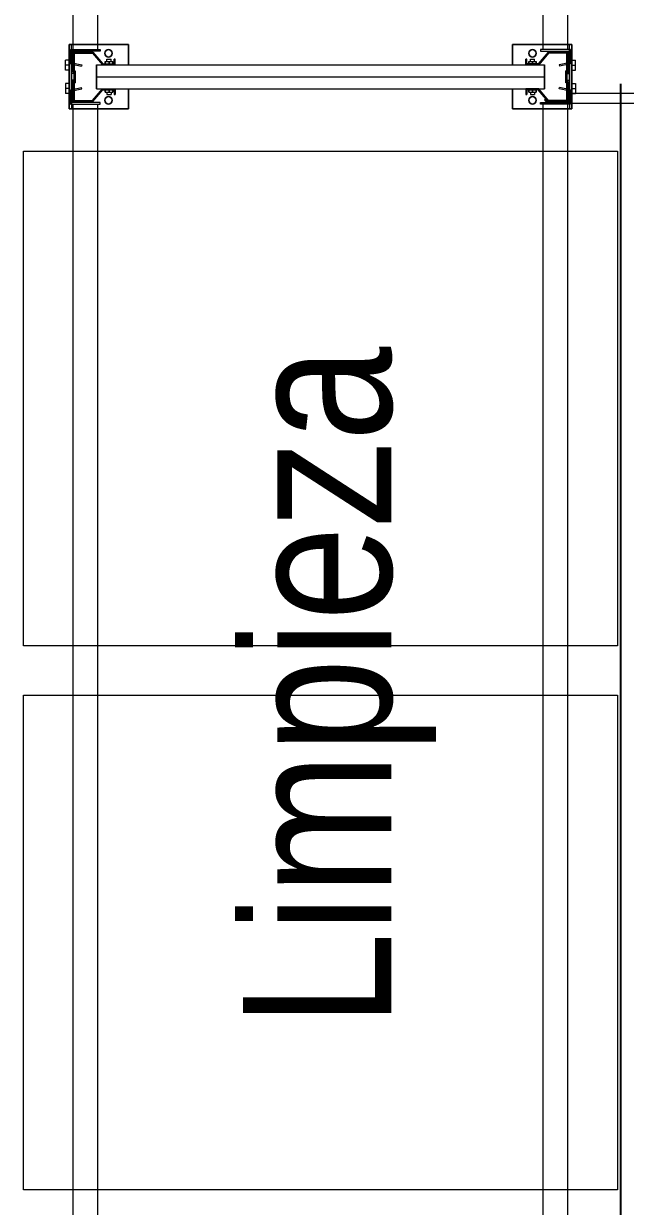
# Model space of a CAD drawing. Header units: metres. Extents: x 0 to 8715937, y -236336 to 216.
# Drawn here: x 121.441 to 122.657, y 73.311 to 75.702 of the extents above; entities that cross this region are included whole.
import ezdxf

# ---------------------------------------------------------------- set-up
doc = ezdxf.new("R2010")
doc.units = ezdxf.units.M
doc.header["$MEASUREMENT"] = 0
doc.linetypes.add('ACAD_ISO10W100', pattern=[18, 12, -3, 0, -3])
for name, color, linetype in [('0-BLOCK-EQUIPAMIENTO', 7, 'Continuous'), ('0-BLOCK-ESTRUCTURA', 7, 'Continuous'), ('AAA BAST', 5, 'Continuous'), ('AAA CONECT', 3, 'Continuous'), ('AAA LARG', 1, 'Continuous'), ('AAA PALLETS', 7, 'Continuous'), ('EJES', 251, 'ACAD_ISO10W100'), ('TEXTO', 7, 'Continuous')]:
    doc.layers.add(name, color=color, linetype=linetype)
doc.styles.add('AR', font='arial.ttf')

# ---------------------------------------------------------------- blocks, each defined once
blk = doc.blocks.new('DPM-ESTRUCTURA')
at = {"layer": 'EJES', "ltscale": 0.4}
blk.add_line((34.9278, 41.5801), (34.9278, 112.3301), dxfattribs=at)
blk = doc.blocks.new('1A MODULO D FTE')
at = {"layer": 'AAA BAST', "lineweight": 5}
for points in [[(-2.34, -0.835), (-2.34, -0.833), (-2.35, -0.833), (-2.35, -0.81), (-2.326, -0.79), (-2.326, -0.75), (-2.366, -0.75), (-2.366, -0.752), (-2.386, -0.752), (-2.386, -0.75), (-2.426, -0.75), (-2.426, -0.79), (-2.402, -0.81), (-2.402, -0.833), (-2.412, -0.833), (-2.412, -0.835), (-2.4, -0.835), (-2.4, -0.8091), (-2.424, -0.7891), (-2.424, -0.752), (-2.388, -0.752), (-2.388, -0.754), (-2.364, -0.754), (-2.364, -0.752), (-2.328, -0.752), (-2.328, -0.7891), (-2.352, -0.8091), (-2.352, -0.835)], [(-0.012, -0.835), (-0.012, -0.833), (-0.002, -0.833), (-0.002, -0.81), (-0.026, -0.79), (-0.026, -0.75), (0.014, -0.75), (0.014, -0.752), (0.034, -0.752), (0.034, -0.75), (0.074, -0.75), (0.074, -0.79), (0.05, -0.81), (0.05, -0.833), (0.06, -0.833), (0.06, -0.835), (0.048, -0.835), (0.048, -0.8091), (0.072, -0.7891), (0.072, -0.752), (0.036, -0.752), (0.036, -0.754), (0.012, -0.754), (0.012, -0.752), (-0.024, -0.752), (-0.024, -0.7891), (0, -0.8091), (0, -0.835)], [(-2.34, -1.665), (-2.34, -1.667), (-2.35, -1.667), (-2.35, -1.69), (-2.326, -1.71), (-2.326, -1.75), (-2.366, -1.75), (-2.366, -1.748), (-2.386, -1.748), (-2.386, -1.75), (-2.426, -1.75), (-2.426, -1.71), (-2.402, -1.69), (-2.402, -1.667), (-2.412, -1.667), (-2.412, -1.665), (-2.4, -1.665), (-2.4, -1.6909), (-2.424, -1.7109), (-2.424, -1.748), (-2.388, -1.748), (-2.388, -1.746), (-2.364, -1.746), (-2.364, -1.748), (-2.328, -1.748), (-2.328, -1.7109), (-2.352, -1.6909), (-2.352, -1.665)], [(-0.012, -1.665), (-0.012, -1.667), (-0.002, -1.667), (-0.002, -1.69), (-0.026, -1.71), (-0.026, -1.75), (0.014, -1.75), (0.014, -1.748), (0.034, -1.748), (0.034, -1.75), (0.074, -1.75), (0.074, -1.71), (0.05, -1.69), (0.05, -1.667), (0.06, -1.667), (0.06, -1.665), (0.048, -1.665), (0.048, -1.6909), (0.072, -1.7109), (0.072, -1.748), (0.036, -1.748), (0.036, -1.746), (0.012, -1.746), (0.012, -1.748), (-0.024, -1.748), (-0.024, -1.7109), (0, -1.6909), (0, -1.665)]]:
    blk.add_hatch(color=251, dxfattribs=at).paths.add_polyline_path(points)
at = {"layer": 'AAA BAST', "color": 251, "lineweight": 5}
for p, q in [((-2.3895, -0.7348), (-2.4095, -0.7348)), ((-2.4095, -0.7418), (-2.4095, -0.7348)), ((-2.3995, -0.7418), (-2.3995, -0.7348)), ((-2.3895, -0.7418), (-2.3895, -0.7348)), ((-2.3625, -0.7348), (-2.3425, -0.7348)), ((-2.3625, -0.7418), (-2.3625, -0.7348)), ((-2.3525, -0.7418), (-2.3525, -0.7348)), ((-2.3425, -0.7418), (-2.3425, -0.7348)), ((0.0105, -0.7348), (-0.0095, -0.7348)), ((-0.0095, -0.7418), (-0.0095, -0.7348)), ((0.0005, -0.7418), (0.0005, -0.7348)), ((0.0105, -0.7418), (0.0105, -0.7348)), ((0.0375, -0.7348), (0.0575, -0.7348)), ((0.0375, -0.7418), (0.0375, -0.7348)), ((0.0475, -0.7418), (0.0475, -0.7348)), ((0.0575, -0.7418), (0.0575, -0.7348)), ((-2.426, -0.7418), (-2.441, -0.7418)), ((-2.441, -0.7418), (-2.441, -0.8618)), ((-2.426, -0.7468), (-2.441, -0.7468)), ((-2.326, -0.7418), (-2.426, -0.7418)), ((-2.426, -0.7418), (-2.426, -0.7468)), ((-2.426, -0.7468), (-2.326, -0.7468)), ((-2.386, -0.75), (-2.426, -0.75)), ((-2.426, -0.75), (-2.426, -0.79)), ((-2.424, -0.752), (-2.424, -0.7891)), ((-2.388, -0.752), (-2.424, -0.752)), ((-2.416, -0.75), (-2.416, -0.7468)), ((-2.416, -0.7468), (-2.383, -0.7468)), ((-2.388, -0.752), (-2.388, -0.754)), ((-2.364, -0.754), (-2.388, -0.754)), ((-2.386, -0.75), (-2.386, -0.752)), ((-2.386, -0.75), (-2.383, -0.75)), ((-2.366, -0.752), (-2.386, -0.752)), ((-2.383, -0.75), (-2.383, -0.7468)), ((-2.369, -0.75), (-2.369, -0.7468)), ((-2.366, -0.75), (-2.369, -0.75)), ((-2.326, -0.75), (-2.366, -0.75)), ((-2.366, -0.75), (-2.366, -0.752)), ((-2.328, -0.752), (-2.364, -0.752)), ((-2.364, -0.752), (-2.364, -0.754)), ((-2.336, -0.75), (-2.336, -0.7468)), ((-2.328, -0.752), (-2.328, -0.7891)), ((-2.326, -0.7468), (-2.326, -0.7418)), ((-2.311, -0.7418), (-2.326, -0.7418)), ((-2.326, -0.7468), (-2.311, -0.7468)), ((-2.326, -0.75), (-2.326, -0.79)), ((-2.311, -0.8618), (-2.311, -0.7418)), ((-0.041, -0.8618), (-0.041, -0.7418)), ((-0.041, -0.7418), (-0.026, -0.7418)), ((-0.026, -0.7468), (-0.041, -0.7468)), ((-0.026, -0.7468), (-0.026, -0.7418)), ((-0.026, -0.7418), (0.074, -0.7418)), ((0.074, -0.7468), (-0.026, -0.7468)), ((-0.026, -0.75), (0.014, -0.75)), ((-0.026, -0.75), (-0.026, -0.79)), ((-0.024, -0.752), (-0.024, -0.7891)), ((-0.024, -0.752), (0.012, -0.752)), ((-0.016, -0.75), (-0.016, -0.7468)), ((0.012, -0.752), (0.012, -0.754)), ((0.012, -0.754), (0.036, -0.754)), ((0.014, -0.75), (0.014, -0.752)), ((0.014, -0.75), (0.017, -0.75)), ((0.014, -0.752), (0.034, -0.752)), ((0.017, -0.75), (0.017, -0.7468)), ((0.031, -0.75), (0.031, -0.7468)), ((0.064, -0.7468), (0.031, -0.7468)), ((0.034, -0.75), (0.031, -0.75)), ((0.034, -0.75), (0.074, -0.75)), ((0.034, -0.75), (0.034, -0.752)), ((0.036, -0.752), (0.072, -0.752)), ((0.036, -0.752), (0.036, -0.754)), ((0.064, -0.75), (0.064, -0.7468)), ((0.072, -0.752), (0.072, -0.7891)), ((0.074, -0.7418), (0.074, -0.7468)), ((0.074, -0.7418), (0.089, -0.7418)), ((0.074, -0.7468), (0.089, -0.7468)), ((0.074, -0.75), (0.074, -0.79)), ((0.089, -0.7418), (0.089, -0.8618)), ((-2.426, -0.79), (-2.402, -0.81)), ((-2.424, -0.7891), (-2.4, -0.8091)), ((-2.402, -0.81), (-2.402, -0.833)), ((-2.4, -0.797), (-2.376, -0.797)), ((-2.4, -1.703), (-2.4, -0.797)), ((-2.4, -0.8091), (-2.4, -0.835)), ((-2.376, -0.797), (-2.352, -0.797)), ((-2.376, -1.703), (-2.376, -0.797)), ((-2.328, -0.7891), (-2.352, -0.8091)), ((-2.352, -1.703), (-2.352, -0.797)), ((-2.352, -0.8091), (-2.352, -0.835)), ((-2.326, -0.79), (-2.35, -0.81)), ((-2.35, -0.81), (-2.35, -0.833)), ((-0.026, -0.79), (-0.002, -0.81)), ((-0.024, -0.7891), (0, -0.8091)), ((-0.002, -0.81), (-0.002, -0.833)), ((0.024, -0.797), (0, -0.797)), ((0, -1.703), (0, -0.797)), ((0, -0.8091), (0, -0.835)), ((0.048, -0.797), (0.024, -0.797)), ((0.024, -1.703), (0.024, -0.797)), ((0.072, -0.7891), (0.048, -0.8091)), ((0.048, -1.703), (0.048, -0.797)), ((0.048, -0.8091), (0.048, -0.835)), ((0.074, -0.79), (0.05, -0.81)), ((0.05, -0.81), (0.05, -0.833)), ((-2.402, -0.833), (-2.412, -0.833)), ((-2.412, -0.833), (-2.412, -0.835)), ((-2.4, -0.835), (-2.412, -0.835)), ((-2.402, -0.814), (-2.407, -0.814)), ((-2.407, -0.829), (-2.407, -0.814)), ((-2.402, -0.8215), (-2.407, -0.8215)), ((-2.402, -0.829), (-2.407, -0.829)), ((-2.352, -0.835), (-2.34, -0.835)), ((-2.345, -0.814), (-2.35, -0.814)), ((-2.35, -0.829), (-2.35, -0.814)), ((-2.345, -0.8215), (-2.35, -0.8215)), ((-2.345, -0.829), (-2.35, -0.829)), ((-2.35, -0.833), (-2.34, -0.833)), ((-2.345, -0.829), (-2.345, -0.814)), ((-2.345, -0.8172), (-2.34, -0.8172)), ((-2.345, -0.8257), (-2.34, -0.8257)), ((-2.34, -0.8257), (-2.34, -0.8172)), ((-2.34, -0.835), (-2.34, -0.833)), ((-0.007, -0.8172), (-0.012, -0.8172)), ((-0.012, -0.8257), (-0.012, -0.8172)), ((-0.007, -0.8257), (-0.012, -0.8257)), ((-0.002, -0.833), (-0.012, -0.833)), ((-0.012, -0.835), (-0.012, -0.833)), ((0, -0.835), (-0.012, -0.835)), ((-0.007, -0.814), (-0.002, -0.814)), ((-0.007, -0.829), (-0.007, -0.814)), ((-0.007, -0.8215), (-0.002, -0.8215)), ((-0.007, -0.829), (-0.002, -0.829)), ((-0.002, -0.829), (-0.002, -0.814)), ((0.048, -0.835), (0.06, -0.835)), ((0.05, -0.814), (0.055, -0.814)), ((0.05, -0.8215), (0.055, -0.8215)), ((0.05, -0.829), (0.055, -0.829)), ((0.05, -0.833), (0.06, -0.833)), ((0.055, -0.829), (0.055, -0.814)), ((0.06, -0.833), (0.06, -0.835)), ((-2.441, -0.8618), (-2.4, -0.8618)), ((-2.352, -0.8618), (-2.311, -0.8618)), ((0, -0.8618), (-0.041, -0.8618)), ((0.089, -0.8618), (0.048, -0.8618)), ((-2.441, -1.7582), (-2.441, -1.6382)), ((-2.441, -1.6382), (-2.4, -1.6382)), ((-2.352, -1.6382), (-2.311, -1.6382)), ((-2.311, -1.6382), (-2.311, -1.7582)), ((0, -1.6382), (-0.041, -1.6382)), ((-0.041, -1.6382), (-0.041, -1.7582)), ((0.089, -1.6382), (0.048, -1.6382)), ((0.089, -1.7582), (0.089, -1.6382)), ((-2.4, -1.665), (-2.412, -1.665)), ((-2.412, -1.667), (-2.412, -1.665)), ((-2.402, -1.667), (-2.412, -1.667)), ((-2.402, -1.6699), (-2.407, -1.6699)), ((-2.407, -1.6849), (-2.407, -1.6699)), ((-2.402, -1.69), (-2.402, -1.667)), ((-2.4, -1.6909), (-2.4, -1.665)), ((-2.352, -1.6909), (-2.352, -1.665)), ((-2.352, -1.665), (-2.34, -1.665)), ((-2.35, -1.69), (-2.35, -1.667)), ((-2.35, -1.667), (-2.34, -1.667)), ((-2.345, -1.6699), (-2.35, -1.6699)), ((-2.35, -1.6849), (-2.35, -1.6699)), ((-2.345, -1.6849), (-2.345, -1.6699)), ((-2.345, -1.6732), (-2.34, -1.6732)), ((-2.34, -1.665), (-2.34, -1.667)), ((-2.34, -1.6817), (-2.34, -1.6732)), ((0, -1.665), (-0.012, -1.665)), ((-0.012, -1.665), (-0.012, -1.667)), ((-0.002, -1.667), (-0.012, -1.667)), ((-0.007, -1.6732), (-0.012, -1.6732)), ((-0.012, -1.6817), (-0.012, -1.6732)), ((-0.007, -1.6699), (-0.002, -1.6699)), ((-0.007, -1.6849), (-0.007, -1.6699)), ((-0.002, -1.69), (-0.002, -1.667)), ((-0.002, -1.6849), (-0.002, -1.6699)), ((0, -1.6909), (0, -1.665)), ((0.048, -1.6909), (0.048, -1.665)), ((0.048, -1.665), (0.06, -1.665)), ((0.05, -1.69), (0.05, -1.667)), ((0.05, -1.667), (0.06, -1.667)), ((0.05, -1.6699), (0.055, -1.6699)), ((0.055, -1.6849), (0.055, -1.6699)), ((0.06, -1.667), (0.06, -1.665)), ((-2.426, -1.71), (-2.402, -1.69)), ((-2.424, -1.7109), (-2.4, -1.6909)), ((-2.402, -1.6774), (-2.407, -1.6774)), ((-2.402, -1.6849), (-2.407, -1.6849)), ((-2.328, -1.7109), (-2.352, -1.6909)), ((-2.345, -1.6774), (-2.35, -1.6774)), ((-2.345, -1.6849), (-2.35, -1.6849)), ((-2.326, -1.71), (-2.35, -1.69)), ((-2.345, -1.6817), (-2.34, -1.6817)), ((-0.026, -1.71), (-0.002, -1.69)), ((-0.024, -1.7109), (0, -1.6909)), ((-0.007, -1.6817), (-0.012, -1.6817)), ((-0.007, -1.6774), (-0.002, -1.6774)), ((-0.007, -1.6849), (-0.002, -1.6849)), ((0.072, -1.7109), (0.048, -1.6909)), ((0.05, -1.6774), (0.055, -1.6774)), ((0.05, -1.6849), (0.055, -1.6849)), ((0.074, -1.71), (0.05, -1.69)), ((-2.426, -1.75), (-2.426, -1.71)), ((-2.424, -1.748), (-2.424, -1.7109)), ((-2.4, -1.703), (-2.376, -1.703)), ((-2.376, -1.703), (-2.352, -1.703)), ((-2.328, -1.748), (-2.328, -1.7109)), ((-2.326, -1.75), (-2.326, -1.71)), ((-0.026, -1.75), (-0.026, -1.71)), ((-0.024, -1.748), (-0.024, -1.7109)), ((0.024, -1.703), (0, -1.703)), ((0.048, -1.703), (0.024, -1.703)), ((0.072, -1.748), (0.072, -1.7109)), ((0.074, -1.75), (0.074, -1.71)), ((-2.426, -1.7532), (-2.441, -1.7532)), ((-2.426, -1.7582), (-2.441, -1.7582)), ((-2.386, -1.75), (-2.426, -1.75)), ((-2.426, -1.7532), (-2.326, -1.7532)), ((-2.426, -1.7582), (-2.426, -1.7532)), ((-2.326, -1.7582), (-2.426, -1.7582)), ((-2.388, -1.748), (-2.424, -1.748)), ((-2.416, -1.75), (-2.416, -1.7532)), ((-2.416, -1.7532), (-2.383, -1.7532)), ((-2.4095, -1.7582), (-2.4095, -1.7652)), ((-2.3895, -1.7652), (-2.4095, -1.7652)), ((-2.3995, -1.7582), (-2.3995, -1.7652)), ((-2.3895, -1.7582), (-2.3895, -1.7652)), ((-2.388, -1.748), (-2.388, -1.746)), ((-2.364, -1.746), (-2.388, -1.746)), ((-2.366, -1.748), (-2.386, -1.748)), ((-2.386, -1.75), (-2.386, -1.748)), ((-2.386, -1.75), (-2.383, -1.75)), ((-2.383, -1.75), (-2.383, -1.7532)), ((-2.369, -1.75), (-2.369, -1.7532)), ((-2.366, -1.75), (-2.369, -1.75)), ((-2.366, -1.75), (-2.366, -1.748)), ((-2.326, -1.75), (-2.366, -1.75)), ((-2.364, -1.748), (-2.364, -1.746)), ((-2.328, -1.748), (-2.364, -1.748)), ((-2.3625, -1.7582), (-2.3625, -1.7652)), ((-2.3625, -1.7652), (-2.3425, -1.7652)), ((-2.3525, -1.7582), (-2.3525, -1.7652)), ((-2.3425, -1.7582), (-2.3425, -1.7652)), ((-2.336, -1.75), (-2.336, -1.7532)), ((-2.326, -1.7532), (-2.326, -1.7582)), ((-2.326, -1.7532), (-2.311, -1.7532)), ((-2.311, -1.7582), (-2.326, -1.7582)), ((-0.026, -1.7532), (-0.041, -1.7532)), ((-0.041, -1.7582), (-0.026, -1.7582)), ((-0.026, -1.75), (0.014, -1.75)), ((0.074, -1.7532), (-0.026, -1.7532)), ((-0.026, -1.7532), (-0.026, -1.7582)), ((-0.026, -1.7582), (0.074, -1.7582)), ((-0.024, -1.748), (0.012, -1.748)), ((-0.016, -1.75), (-0.016, -1.7532)), ((-0.0095, -1.7582), (-0.0095, -1.7652)), ((0.0105, -1.7652), (-0.0095, -1.7652)), ((0.0005, -1.7582), (0.0005, -1.7652)), ((0.0105, -1.7582), (0.0105, -1.7652)), ((0.012, -1.748), (0.012, -1.746)), ((0.012, -1.746), (0.036, -1.746)), ((0.014, -1.748), (0.034, -1.748)), ((0.014, -1.75), (0.014, -1.748)), ((0.014, -1.75), (0.017, -1.75)), ((0.017, -1.75), (0.017, -1.7532)), ((0.031, -1.75), (0.031, -1.7532)), ((0.034, -1.75), (0.031, -1.75)), ((0.064, -1.7532), (0.031, -1.7532)), ((0.034, -1.75), (0.034, -1.748)), ((0.034, -1.75), (0.074, -1.75)), ((0.036, -1.748), (0.036, -1.746)), ((0.036, -1.748), (0.072, -1.748)), ((0.0375, -1.7582), (0.0375, -1.7652)), ((0.0375, -1.7652), (0.0575, -1.7652)), ((0.0475, -1.7582), (0.0475, -1.7652)), ((0.0575, -1.7582), (0.0575, -1.7652)), ((0.064, -1.75), (0.064, -1.7532)), ((0.074, -1.7582), (0.074, -1.7532)), ((0.074, -1.7532), (0.089, -1.7532)), ((0.074, -1.7582), (0.089, -1.7582))]:
    blk.add_line(p, q, dxfattribs=at)
for centre in [(-2.4235, -0.8215), (-2.3285, -0.8215), (-0.0235, -0.8215), (0.0715, -0.8215), (-2.4235, -1.6785), (-2.3285, -1.6785), (-0.0235, -1.6785), (0.0715, -1.6785)]:
    blk.add_circle(centre, 0.0075, dxfattribs=at)
at = {"layer": 'AAA CONECT', "color": 251, "lineweight": 5, "ltscale": 0.21}
for p, q in [((-2.43, -0.4591), (-2.43, -0.7909)), ((-0.03, -0.4591), (-0.03, -0.7909)), ((-2.41, -0.5066), (-2.41, -0.7434)), ((-0.01, -0.5066), (-0.01, -0.7434))]:
    blk.add_line(p, q, dxfattribs=at)
at = {"layer": 'AAA CONECT', "color": 251, "lineweight": 5}
for p, q in [((-2.428, -0.7484), (-2.428, -0.79)), ((-2.428, -0.7484), (-2.415, -0.7484)), ((-2.41, -0.7434), (-2.415, -0.7484)), ((-0.028, -0.7484), (-0.028, -0.79)), ((-0.028, -0.7484), (-0.015, -0.7484)), ((-0.01, -0.7434), (-0.015, -0.7484)), ((-2.4223, -0.7973), (-2.43, -0.7909)), ((-2.421, -0.7958), (-2.428, -0.79)), ((-2.4223, -0.7973), (-2.421, -0.7958)), ((-0.0223, -0.7973), (-0.03, -0.7909)), ((-0.021, -0.7958), (-0.028, -0.79)), ((-0.0223, -0.7973), (-0.021, -0.7958))]:
    blk.add_line(p, q, dxfattribs=at)
at = {"layer": 'AAA LARG', "color": 251, "lineweight": 5}
for p, q in [((-2.35, -0.745), (-2.3547, -0.7671)), ((-2.3474, -0.7482), (-2.3516, -0.7678)), ((-2.35, -0.745), (-2.321, -0.745)), ((-2.3242, -0.7482), (-2.3474, -0.7482)), ((-2.3242, -0.805), (-2.3242, -0.7482)), ((-2.321, -0.745), (-2.321, -0.805)), ((-2.321, -0.75), (-0.031, -0.75)), ((-0.002, -0.745), (-0.031, -0.745)), ((-0.031, -0.745), (-0.031, -0.805)), ((-0.0278, -0.805), (-0.0278, -0.7482)), ((-0.0278, -0.7482), (-0.0046, -0.7482)), ((-0.0046, -0.7482), (-0.0004, -0.7678)), ((-0.002, -0.745), (0.0027, -0.7671)), ((-2.3516, -0.7678), (-2.3547, -0.7671)), ((-0.0004, -0.7678), (0.0027, -0.7671)), ((-2.321, -0.805), (-2.3242, -0.805)), ((-2.321, -0.8), (-0.031, -0.8)), ((-0.031, -0.805), (-0.0278, -0.805)), ((-2.321, -1.695), (-2.3242, -1.695)), ((-2.3242, -1.695), (-2.3242, -1.7518)), ((-2.321, -1.755), (-2.321, -1.695)), ((-0.031, -1.755), (-0.031, -1.695)), ((-0.031, -1.695), (-0.0278, -1.695)), ((-0.0278, -1.695), (-0.0278, -1.7518)), ((-2.321, -1.7), (-0.031, -1.7)), ((-2.3516, -1.7322), (-2.3547, -1.7329)), ((-2.35, -1.755), (-2.3547, -1.7329)), ((-2.3474, -1.7518), (-2.3516, -1.7322)), ((-0.0046, -1.7518), (-0.0004, -1.7322)), ((-0.002, -1.755), (0.0027, -1.7329)), ((-0.0004, -1.7322), (0.0027, -1.7329)), ((-2.35, -1.755), (-2.321, -1.755)), ((-2.3242, -1.7518), (-2.3474, -1.7518)), ((-2.321, -1.75), (-0.031, -1.75)), ((-0.002, -1.755), (-0.031, -1.755)), ((-0.0278, -1.7518), (-0.0046, -1.7518))]:
    blk.add_line(p, q, dxfattribs=at)
at = {"layer": 'AAA PALLETS', "color": 251, "lineweight": 5, "ltscale": 0.21}
for p, q in [((-1.226, -0.65), (-2.226, -0.65)), ((-2.226, -0.65), (-2.226, -1.85)), ((-1.226, -1.85), (-1.226, -0.65)), ((-0.126, -0.65), (-1.126, -0.65)), ((-1.126, -0.65), (-1.126, -1.85)), ((-0.126, -1.85), (-0.126, -0.65)), ((-2.226, -1.85), (-1.226, -1.85)), ((-1.126, -1.85), (-0.126, -1.85))]:
    blk.add_line(p, q, dxfattribs=at)
blk = doc.blocks.new('DPM-EQUIPAMIENTO')
at = {"layer": 'AAA BAST', "xscale": -1, "rotation": 270}
for p in [(35.5705, 77.9703), (35.5705, 75.5703)]:
    blk.add_blockref('1A MODULO D FTE', p, dxfattribs=at)

msp = doc.modelspace()

# ---------------------------------------------------------------- hatches: boundary and pattern name
at = {"layer": 'AAA BAST', "lineweight": 5}
for points in [[(121.6255, 75.5583), (121.6235, 75.5583), (121.6235, 75.5683), (121.6005, 75.5683), (121.5805, 75.5443), (121.5405, 75.5443), (121.5405, 75.5843), (121.5425, 75.5843), (121.5425, 75.6043), (121.5405, 75.6043), (121.5405, 75.6443), (121.5805, 75.6443), (121.6005, 75.6203), (121.6235, 75.6203), (121.6235, 75.6303), (121.6255, 75.6303), (121.6255, 75.6183), (121.5996, 75.6183), (121.5796, 75.6423), (121.5425, 75.6423), (121.5425, 75.6063), (121.5445, 75.6063), (121.5445, 75.5823), (121.5425, 75.5823), (121.5425, 75.5463), (121.5796, 75.5463), (121.5996, 75.5703), (121.6255, 75.5703)], [(121.6255, 75.6303), (121.6235, 75.6303), (121.6235, 75.6203), (121.6005, 75.6203), (121.5805, 75.6443), (121.5405, 75.6443), (121.5405, 75.6043), (121.5425, 75.6043), (121.5425, 75.5843), (121.5405, 75.5843), (121.5405, 75.5443), (121.5805, 75.5443), (121.6005, 75.5683), (121.6235, 75.5683), (121.6235, 75.5583), (121.6255, 75.5583), (121.6255, 75.5703), (121.5996, 75.5703), (121.5796, 75.5463), (121.5425, 75.5463), (121.5425, 75.5823), (121.5445, 75.5823), (121.5445, 75.6063), (121.5425, 75.6063), (121.5425, 75.6423), (121.5796, 75.6423), (121.5996, 75.6183), (121.6255, 75.6183)], [(122.4555, 75.5583), (122.4575, 75.5583), (122.4575, 75.5683), (122.4805, 75.5683), (122.5005, 75.5443), (122.5405, 75.5443), (122.5405, 75.5843), (122.5385, 75.5843), (122.5385, 75.6043), (122.5405, 75.6043), (122.5405, 75.6443), (122.5005, 75.6443), (122.4805, 75.6203), (122.4575, 75.6203), (122.4575, 75.6303), (122.4555, 75.6303), (122.4555, 75.6183), (122.4815, 75.6183), (122.5015, 75.6423), (122.5385, 75.6423), (122.5385, 75.6063), (122.5365, 75.6063), (122.5365, 75.5823), (122.5385, 75.5823), (122.5385, 75.5463), (122.5015, 75.5463), (122.4815, 75.5703), (122.4555, 75.5703)], [(122.4555, 75.6303), (122.4575, 75.6303), (122.4575, 75.6203), (122.4805, 75.6203), (122.5005, 75.6443), (122.5405, 75.6443), (122.5405, 75.6043), (122.5385, 75.6043), (122.5385, 75.5843), (122.5405, 75.5843), (122.5405, 75.5443), (122.5005, 75.5443), (122.4805, 75.5683), (122.4575, 75.5683), (122.4575, 75.5583), (122.4555, 75.5583), (122.4555, 75.5703), (122.4815, 75.5703), (122.5015, 75.5463), (122.5385, 75.5463), (122.5385, 75.5823), (122.5365, 75.5823), (122.5365, 75.6063), (122.5385, 75.6063), (122.5385, 75.6423), (122.5015, 75.6423), (122.4815, 75.6183), (122.4555, 75.6183)]]:
    msp.add_hatch(color=251, dxfattribs=at).paths.add_polyline_path(points)

# ---------------------------------------------------------------- linework, layer by layer
at = {"layer": 'AAA BAST', "color": 251, "lineweight": 5}
for p, q in [((121.5323, 75.6443), (121.5323, 75.6593)), ((121.5323, 75.6593), (121.6523, 75.6593)), ((121.6523, 75.6593), (121.5323, 75.6593)), ((121.5323, 75.6593), (121.5323, 75.6443)), ((121.5323, 75.5443), (121.5323, 75.6443)), ((121.5323, 75.6443), (121.5373, 75.6443)), ((121.5373, 75.6443), (121.5323, 75.6443)), ((121.5323, 75.6443), (121.5323, 75.5443)), ((121.5373, 75.6443), (121.5373, 75.6593)), ((121.5373, 75.6443), (121.5373, 75.6593)), ((121.5373, 75.6443), (121.5373, 75.5443)), ((121.5373, 75.5443), (121.5373, 75.6443)), ((121.5405, 75.6043), (121.5405, 75.6443)), ((121.5405, 75.6443), (121.5805, 75.6443)), ((121.5405, 75.6443), (121.5405, 75.6043)), ((121.5405, 75.6443), (121.5805, 75.6443)), ((121.5425, 75.6423), (121.5796, 75.6423)), ((121.5425, 75.6063), (121.5425, 75.6423)), ((121.5425, 75.6423), (121.5796, 75.6423)), ((121.5425, 75.6423), (121.5425, 75.6063)), ((121.5796, 75.6423), (121.5996, 75.6183)), ((121.5796, 75.6423), (121.5996, 75.6183)), ((121.5805, 75.6443), (121.6005, 75.6203)), ((121.5805, 75.6443), (121.6005, 75.6203)), ((121.6523, 75.6593), (121.6523, 75.6183)), ((121.6523, 75.6183), (121.6523, 75.6593)), ((122.5487, 75.6593), (122.4287, 75.6593)), ((122.4287, 75.6593), (122.4287, 75.6183)), ((122.4287, 75.6183), (122.4287, 75.6593)), ((122.4287, 75.6593), (122.5487, 75.6593)), ((122.5005, 75.6443), (122.4805, 75.6203)), ((122.5005, 75.6443), (122.4805, 75.6203)), ((122.5015, 75.6423), (122.4815, 75.6183)), ((122.5015, 75.6423), (122.4815, 75.6183)), ((122.5405, 75.6443), (122.5005, 75.6443)), ((122.5405, 75.6443), (122.5005, 75.6443)), ((122.5385, 75.6423), (122.5015, 75.6423)), ((122.5385, 75.6423), (122.5015, 75.6423)), ((122.5385, 75.6063), (122.5385, 75.6423)), ((122.5385, 75.6423), (122.5385, 75.6063)), ((122.5405, 75.6043), (122.5405, 75.6443)), ((122.5405, 75.6443), (122.5405, 75.6043)), ((122.5437, 75.6443), (122.5437, 75.6593)), ((122.5437, 75.6443), (122.5437, 75.6593)), ((122.5437, 75.6443), (122.5437, 75.5443)), ((122.5487, 75.6443), (122.5437, 75.6443)), ((122.5437, 75.5443), (122.5437, 75.6443)), ((122.5437, 75.6443), (122.5487, 75.6443)), ((122.5487, 75.6443), (122.5487, 75.6593)), ((122.5487, 75.6593), (122.5487, 75.6443)), ((122.5487, 75.5443), (122.5487, 75.6443)), ((122.5487, 75.6443), (122.5487, 75.5443)), ((121.5253, 75.6078), (121.5253, 75.6278)), ((121.5323, 75.6278), (121.5253, 75.6278)), ((121.5253, 75.6078), (121.5253, 75.6278)), ((121.5323, 75.6278), (121.5253, 75.6278)), ((121.5323, 75.6178), (121.5253, 75.6178)), ((121.5323, 75.6178), (121.5253, 75.6178)), ((121.5405, 75.6343), (121.5373, 75.6343)), ((121.5373, 75.6343), (121.5373, 75.6013)), ((121.5405, 75.6343), (121.5373, 75.6343)), ((121.5876, 75.6183), (121.5876, 75.5943)), ((121.5876, 75.6183), (122.4935, 75.6183)), ((121.5876, 75.5943), (121.5876, 75.6183)), ((121.5876, 75.6183), (122.4935, 75.6183)), ((121.5996, 75.6183), (121.6255, 75.6183)), ((121.5996, 75.6183), (121.6255, 75.6183)), ((121.6005, 75.6203), (121.6235, 75.6203)), ((121.6005, 75.6203), (121.6235, 75.6203)), ((121.6056, 75.6203), (121.6056, 75.6253)), ((121.6056, 75.6253), (121.6206, 75.6253)), ((121.6056, 75.6253), (121.6056, 75.6203)), ((121.6056, 75.6253), (121.6206, 75.6253)), ((121.6056, 75.6203), (121.6206, 75.6203)), ((121.6088, 75.6253), (121.6088, 75.6303)), ((121.6088, 75.6303), (121.6173, 75.6303)), ((121.6131, 75.6203), (121.6131, 75.6253)), ((121.6131, 75.6253), (121.6131, 75.6203)), ((121.6173, 75.6253), (121.6173, 75.6303)), ((121.6206, 75.6203), (121.6206, 75.6253)), ((121.6206, 75.6253), (121.6206, 75.6203)), ((121.6235, 75.6203), (121.6235, 75.6303)), ((121.6235, 75.6303), (121.6255, 75.6303)), ((121.6235, 75.6203), (121.6235, 75.6303)), ((121.6255, 75.6303), (121.6235, 75.6303)), ((121.6255, 75.6183), (121.6255, 75.6303)), ((121.6255, 75.6183), (121.6255, 75.6303)), ((122.4555, 75.6183), (122.4555, 75.6303)), ((122.4575, 75.6303), (122.4555, 75.6303)), ((122.4555, 75.6183), (122.4555, 75.6303)), ((122.4555, 75.6303), (122.4575, 75.6303)), ((122.4815, 75.6183), (122.4555, 75.6183)), ((122.4815, 75.6183), (122.4555, 75.6183)), ((122.4575, 75.6203), (122.4575, 75.6303)), ((122.4575, 75.6203), (122.4575, 75.6303)), ((122.4805, 75.6203), (122.4575, 75.6203)), ((122.4805, 75.6203), (122.4575, 75.6203)), ((122.4615, 75.6203), (122.4615, 75.6253)), ((122.4615, 75.6253), (122.4765, 75.6253)), ((122.4615, 75.6253), (122.4615, 75.6203)), ((122.4615, 75.6253), (122.4765, 75.6253)), ((122.4615, 75.6203), (122.4765, 75.6203)), ((122.4648, 75.6253), (122.4648, 75.6303)), ((122.4648, 75.6303), (122.4733, 75.6303)), ((122.469, 75.6203), (122.469, 75.6253)), ((122.469, 75.6253), (122.469, 75.6203)), ((122.4733, 75.6253), (122.4733, 75.6303)), ((122.4765, 75.6203), (122.4765, 75.6253)), ((122.4765, 75.6253), (122.4765, 75.6203)), ((122.4935, 75.6183), (122.4935, 75.5943)), ((122.4935, 75.5943), (122.4935, 75.6183)), ((122.5405, 75.6343), (122.5437, 75.6343)), ((122.5405, 75.6343), (122.5437, 75.6343)), ((122.5437, 75.6343), (122.5437, 75.6013)), ((122.5487, 75.6278), (122.5557, 75.6278)), ((122.5487, 75.6278), (122.5557, 75.6278)), ((122.5487, 75.6178), (122.5557, 75.6178)), ((122.5487, 75.6178), (122.5557, 75.6178)), ((122.5557, 75.6078), (122.5557, 75.6278)), ((122.5557, 75.6078), (122.5557, 75.6278)), ((121.5323, 75.6078), (121.5253, 75.6078)), ((121.5323, 75.6078), (121.5253, 75.6078)), ((121.5405, 75.6013), (121.5373, 75.6013)), ((121.5405, 75.6013), (121.5373, 75.6013)), ((121.5405, 75.6043), (121.5425, 75.6043)), ((121.5405, 75.6043), (121.5405, 75.6013)), ((121.5405, 75.6043), (121.5425, 75.6043)), ((121.5405, 75.6043), (121.5405, 75.6013)), ((121.5425, 75.6063), (121.5445, 75.6063)), ((121.5425, 75.6063), (121.5445, 75.6063)), ((121.5425, 75.5843), (121.5425, 75.6043)), ((121.5425, 75.6043), (121.5425, 75.5843)), ((121.5445, 75.5823), (121.5445, 75.6063)), ((121.5445, 75.6063), (121.5445, 75.5823)), ((121.5876, 75.5943), (121.5876, 75.5703)), ((121.5876, 75.5943), (122.4935, 75.5943)), ((121.5876, 75.5703), (121.5876, 75.5943)), ((121.5876, 75.5943), (122.4935, 75.5943)), ((122.4935, 75.5943), (122.4935, 75.5703)), ((122.4935, 75.5703), (122.4935, 75.5943)), ((122.5385, 75.6063), (122.5365, 75.6063)), ((122.5365, 75.5823), (122.5365, 75.6063)), ((122.5385, 75.6063), (122.5365, 75.6063)), ((122.5365, 75.6063), (122.5365, 75.5823)), ((122.5385, 75.5843), (122.5385, 75.6043)), ((122.5405, 75.6043), (122.5385, 75.6043)), ((122.5385, 75.6043), (122.5385, 75.5843)), ((122.5405, 75.6043), (122.5385, 75.6043)), ((122.5405, 75.6043), (122.5405, 75.6013)), ((122.5405, 75.6043), (122.5405, 75.6013)), ((122.5405, 75.6013), (122.5437, 75.6013)), ((122.5405, 75.6013), (122.5437, 75.6013)), ((122.5487, 75.6078), (122.5557, 75.6078)), ((122.5487, 75.6078), (122.5557, 75.6078)), ((121.5253, 75.5808), (121.5253, 75.5608)), ((121.5323, 75.5808), (121.5253, 75.5808)), ((121.5253, 75.5808), (121.5253, 75.5608)), ((121.5323, 75.5808), (121.5253, 75.5808)), ((121.5323, 75.5708), (121.5253, 75.5708)), ((121.5323, 75.5708), (121.5253, 75.5708)), ((121.5405, 75.5873), (121.5373, 75.5873)), ((121.5405, 75.5873), (121.5373, 75.5873)), ((121.5373, 75.5543), (121.5373, 75.5873)), ((121.5405, 75.5843), (121.5405, 75.5873)), ((121.5405, 75.5843), (121.5405, 75.5873)), ((121.5405, 75.5443), (121.5405, 75.5843)), ((121.5405, 75.5843), (121.5425, 75.5843)), ((121.5405, 75.5843), (121.5405, 75.5443)), ((121.5405, 75.5843), (121.5425, 75.5843)), ((121.5425, 75.5463), (121.5425, 75.5823)), ((121.5425, 75.5823), (121.5445, 75.5823)), ((121.5425, 75.5823), (121.5425, 75.5463)), ((121.5425, 75.5823), (121.5445, 75.5823)), ((121.5796, 75.5463), (121.5996, 75.5703)), ((121.5796, 75.5463), (121.5996, 75.5703)), ((121.5805, 75.5443), (121.6005, 75.5683)), ((121.5805, 75.5443), (121.6005, 75.5683)), ((121.5876, 75.5703), (122.4935, 75.5703)), ((121.5876, 75.5703), (122.4935, 75.5703)), ((121.5996, 75.5703), (121.6255, 75.5703)), ((121.5996, 75.5703), (121.6255, 75.5703)), ((121.6005, 75.5683), (121.6235, 75.5683)), ((121.6005, 75.5683), (121.6235, 75.5683)), ((121.6056, 75.5633), (121.6056, 75.5683)), ((121.6056, 75.5683), (121.6206, 75.5683)), ((121.6056, 75.5683), (121.6056, 75.5633)), ((121.6131, 75.5633), (121.6131, 75.5683)), ((121.6131, 75.5683), (121.6131, 75.5633)), ((121.6206, 75.5633), (121.6206, 75.5683)), ((121.6206, 75.5683), (121.6206, 75.5633)), ((121.6235, 75.5683), (121.6235, 75.5583)), ((121.6235, 75.5683), (121.6235, 75.5583)), ((121.6255, 75.5703), (121.6255, 75.5583)), ((121.6255, 75.5703), (121.6255, 75.5583)), ((121.6523, 75.5703), (121.6523, 75.5293)), ((121.6523, 75.5293), (121.6523, 75.5703)), ((122.4287, 75.5703), (122.4287, 75.5293)), ((122.4287, 75.5293), (122.4287, 75.5703)), ((122.4815, 75.5703), (122.4555, 75.5703)), ((122.4555, 75.5703), (122.4555, 75.5583)), ((122.4815, 75.5703), (122.4555, 75.5703)), ((122.4555, 75.5703), (122.4555, 75.5583)), ((122.4805, 75.5683), (122.4575, 75.5683)), ((122.4575, 75.5683), (122.4575, 75.5583)), ((122.4805, 75.5683), (122.4575, 75.5683)), ((122.4575, 75.5683), (122.4575, 75.5583)), ((122.4615, 75.5633), (122.4615, 75.5683)), ((122.4615, 75.5683), (122.4765, 75.5683)), ((122.4615, 75.5683), (122.4615, 75.5633)), ((122.469, 75.5633), (122.469, 75.5683)), ((122.469, 75.5683), (122.469, 75.5633)), ((122.4765, 75.5633), (122.4765, 75.5683)), ((122.4765, 75.5683), (122.4765, 75.5633)), ((122.5005, 75.5443), (122.4805, 75.5683)), ((122.5005, 75.5443), (122.4805, 75.5683)), ((122.5015, 75.5463), (122.4815, 75.5703)), ((122.5015, 75.5463), (122.4815, 75.5703)), ((122.5385, 75.5823), (122.5365, 75.5823)), ((122.5385, 75.5823), (122.5365, 75.5823)), ((122.5405, 75.5843), (122.5385, 75.5843)), ((122.5405, 75.5843), (122.5385, 75.5843)), ((122.5385, 75.5463), (122.5385, 75.5823)), ((122.5385, 75.5823), (122.5385, 75.5463)), ((122.5405, 75.5873), (122.5437, 75.5873)), ((122.5405, 75.5843), (122.5405, 75.5873)), ((122.5405, 75.5873), (122.5437, 75.5873)), ((122.5405, 75.5843), (122.5405, 75.5873)), ((122.5405, 75.5443), (122.5405, 75.5843)), ((122.5405, 75.5843), (122.5405, 75.5443)), ((122.5437, 75.5543), (122.5437, 75.5873)), ((122.5487, 75.5808), (122.5557, 75.5808)), ((122.5487, 75.5808), (122.5557, 75.5808)), ((122.5487, 75.5708), (122.5557, 75.5708)), ((122.5487, 75.5708), (122.5557, 75.5708)), ((122.5557, 75.5808), (122.5557, 75.5608)), ((122.5557, 75.5808), (122.5557, 75.5608)), ((121.5323, 75.5608), (121.5253, 75.5608)), ((121.5323, 75.5608), (121.5253, 75.5608)), ((121.5373, 75.5443), (121.5323, 75.5443)), ((121.5323, 75.5293), (121.5323, 75.5443)), ((121.5323, 75.5443), (121.5373, 75.5443)), ((121.5323, 75.5443), (121.5323, 75.5293)), ((121.5405, 75.5543), (121.5373, 75.5543)), ((121.5405, 75.5543), (121.5373, 75.5543)), ((121.5373, 75.5443), (121.5373, 75.5293)), ((121.5373, 75.5443), (121.5373, 75.5293)), ((121.5405, 75.5443), (121.5805, 75.5443)), ((121.5405, 75.5443), (121.5805, 75.5443)), ((121.5425, 75.5463), (121.5796, 75.5463)), ((121.5425, 75.5463), (121.5796, 75.5463)), ((121.6056, 75.5633), (121.6206, 75.5633)), ((121.6056, 75.5633), (121.6206, 75.5633)), ((121.6088, 75.5633), (121.6088, 75.5583)), ((121.6088, 75.5583), (121.6173, 75.5583)), ((121.6173, 75.5633), (121.6173, 75.5583)), ((121.6255, 75.5583), (121.6235, 75.5583)), ((121.6235, 75.5583), (121.6255, 75.5583)), ((122.4555, 75.5583), (122.4575, 75.5583)), ((122.4575, 75.5583), (122.4555, 75.5583)), ((122.4615, 75.5633), (122.4765, 75.5633)), ((122.4615, 75.5633), (122.4765, 75.5633)), ((122.4648, 75.5633), (122.4648, 75.5583)), ((122.4648, 75.5583), (122.4733, 75.5583)), ((122.4733, 75.5633), (122.4733, 75.5583)), ((122.5405, 75.5443), (122.5005, 75.5443)), ((122.5405, 75.5443), (122.5005, 75.5443)), ((122.5385, 75.5463), (122.5015, 75.5463)), ((122.5385, 75.5463), (122.5015, 75.5463)), ((122.5405, 75.5543), (122.5437, 75.5543)), ((122.5405, 75.5543), (122.5437, 75.5543)), ((122.5437, 75.5443), (122.5487, 75.5443)), ((122.5437, 75.5443), (122.5437, 75.5293)), ((122.5487, 75.5443), (122.5437, 75.5443)), ((122.5437, 75.5443), (122.5437, 75.5293)), ((122.5487, 75.5608), (122.5557, 75.5608)), ((122.5487, 75.5608), (122.5557, 75.5608)), ((122.5487, 75.5293), (122.5487, 75.5443)), ((122.5487, 75.5443), (122.5487, 75.5293)), ((121.6523, 75.5293), (121.5323, 75.5293)), ((121.5323, 75.5293), (121.6523, 75.5293)), ((122.4287, 75.5293), (122.5487, 75.5293)), ((122.5487, 75.5293), (122.4287, 75.5293))]:
    msp.add_line(p, q, dxfattribs=at)
for centre in [(121.612, 75.6418), (121.612, 75.6418), (122.469, 75.6418), (122.469, 75.6418), (121.612, 75.5468), (121.612, 75.5468), (122.469, 75.5468), (122.469, 75.5468)]:
    msp.add_circle(centre, 0.0075, dxfattribs=at)
at = {"layer": 'AAA CONECT', "color": 251, "lineweight": 5}
for p, q in [((122.4932, 75.548), (122.4947, 75.5492)), ((122.4932, 75.548), (122.4947, 75.5492)), ((122.4932, 75.548), (122.4996, 75.5403)), ((122.4932, 75.548), (122.4996, 75.5403)), ((122.4947, 75.5492), (122.5005, 75.5423)), ((122.4947, 75.5492), (122.5005, 75.5423)), ((122.5471, 75.5603), (122.5421, 75.5553)), ((122.5471, 75.5603), (122.5421, 75.5553)), ((122.5421, 75.5423), (122.5421, 75.5553)), ((122.5421, 75.5423), (122.5421, 75.5553)), ((122.5421, 75.5423), (122.5005, 75.5423)), ((122.5421, 75.5423), (122.5005, 75.5423))]:
    msp.add_line(p, q, dxfattribs=at)
at = {"layer": 'AAA CONECT', "color": 251, "lineweight": 5, "ltscale": 0.21}
for p, q in [((122.7839, 75.5603), (122.5471, 75.5603)), ((122.7839, 75.5603), (122.5471, 75.5603)), ((122.8315, 75.5403), (122.4996, 75.5403)), ((122.8315, 75.5403), (122.4996, 75.5403))]:
    msp.add_line(p, q, dxfattribs=at)
at = {"layer": 'AAA LARG', "color": 251, "lineweight": 5}
for p, q in [((121.5405, 75.6493), (121.5405, 77.9393)), ((121.5905, 75.6493), (121.5905, 77.9393)), ((122.4905, 75.6493), (122.4905, 77.9393)), ((122.5405, 75.6493), (122.5405, 77.9393)), ((121.5355, 75.6203), (121.5355, 75.6493)), ((121.5355, 75.6493), (121.5955, 75.6493)), ((121.5955, 75.6461), (121.5387, 75.6461)), ((121.5387, 75.6461), (121.5387, 75.6229)), ((121.5955, 75.6493), (121.5955, 75.6461)), ((122.5455, 75.6493), (122.4855, 75.6493)), ((122.4855, 75.6493), (122.4855, 75.6461)), ((122.4855, 75.6461), (122.5423, 75.6461)), ((122.5423, 75.6461), (122.5423, 75.6229)), ((122.5455, 75.6203), (122.5455, 75.6493)), ((121.5355, 75.6203), (121.5576, 75.6156)), ((121.5387, 75.6229), (121.5583, 75.6187)), ((121.5583, 75.6187), (121.5576, 75.6156)), ((122.5423, 75.6229), (122.5228, 75.6187)), ((122.5228, 75.6187), (122.5234, 75.6156)), ((122.5455, 75.6203), (122.5234, 75.6156)), ((121.5355, 75.5683), (121.5576, 75.573)), ((121.5355, 75.5683), (121.5355, 75.5393)), ((121.5387, 75.5657), (121.5583, 75.5698)), ((121.5583, 75.5698), (121.5576, 75.573)), ((122.5228, 75.5698), (122.5234, 75.573)), ((122.5423, 75.5657), (122.5228, 75.5698)), ((122.5455, 75.5683), (122.5234, 75.573)), ((122.5455, 75.5683), (122.5455, 75.5393)), ((121.5387, 75.5425), (121.5387, 75.5657)), ((121.5955, 75.5425), (121.5387, 75.5425)), ((121.5955, 75.5393), (121.5955, 75.5425)), ((122.4855, 75.5393), (122.4855, 75.5425)), ((122.4855, 75.5425), (122.5423, 75.5425)), ((122.5423, 75.5425), (122.5423, 75.5657)), ((121.5355, 75.5393), (121.5955, 75.5393)), ((121.5405, 73.2493), (121.5405, 75.5393)), ((121.5905, 73.2493), (121.5905, 75.5393)), ((122.5455, 75.5393), (122.4855, 75.5393)), ((122.4905, 73.2493), (122.4905, 75.5393)), ((122.5405, 73.2493), (122.5405, 75.5393))]:
    msp.add_line(p, q, dxfattribs=at)
at = {"layer": 'AAA PALLETS', "color": 251, "lineweight": 5, "ltscale": 0.21}
for p, q in [((121.4405, 74.4443), (121.4405, 75.4443)), ((121.4405, 75.4443), (122.6405, 75.4443)), ((122.6405, 75.4443), (122.6405, 74.4443)), ((122.6405, 74.4443), (121.4405, 74.4443)), ((121.4405, 73.3443), (121.4405, 74.3443)), ((121.4405, 74.3443), (122.6405, 74.3443)), ((122.6405, 74.3443), (122.6405, 73.3443)), ((122.6405, 73.3443), (121.4405, 73.3443))]:
    msp.add_line(p, q, dxfattribs=at)

# ---------------------------------------------------------------- block references
at = {"layer": '0-BLOCK-EQUIPAMIENTO'}
msp.add_blockref('DPM-EQUIPAMIENTO', (87.72, 0), dxfattribs=at)
at = {"layer": '0-BLOCK-ESTRUCTURA', "ltscale": 0.1}
msp.add_blockref('DPM-ESTRUCTURA', (87.72, 0), dxfattribs=at)

# ---------------------------------------------------------------- texts
at = {"layer": 'TEXTO', "ltscale": 0.1, "insert": (121.8837, 73.6736), "char_height": 0.300033, "attachment_point": 1, "rotation": 90, "style": 'AR'}
msp.add_mtext_dynamic_manual_height_columns('{\\fArial Narrow|b0|i0|c0|p34;Limpieza}', width=4.08123, gutter_width=12.5, heights=[0], dxfattribs=at)

doc.saveas('drawing.dxf')
